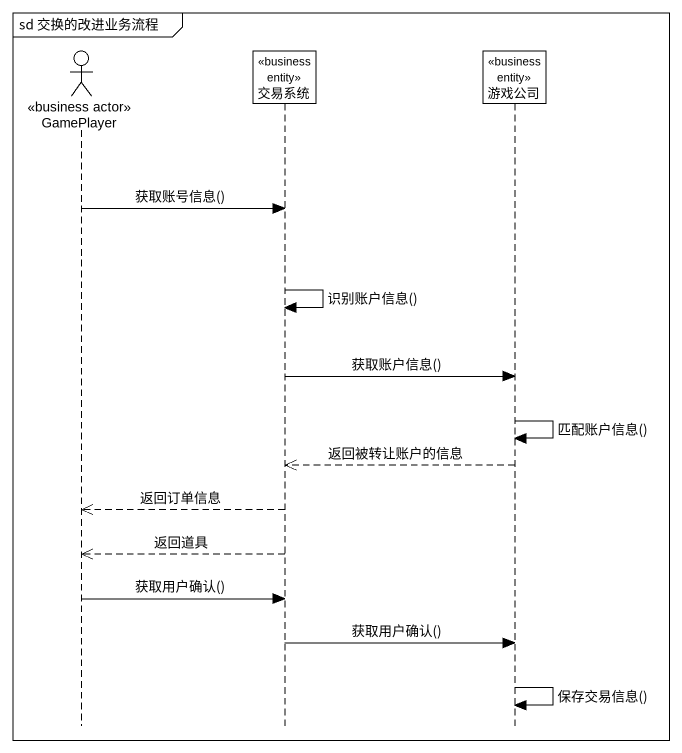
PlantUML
@startuml
mainframe sd 交换的改进业务流程
hide footbox
actor GamePlayer <<business actor>>
participant 交易系统 <<business entity>>
participant 游戏公司 <<business entity>>

GamePlayer -> 交易系统 : 获取账号信息()
交易系统 -> 交易系统 : 识别账户信息()
交易系统 -> 游戏公司 : 获取账户信息()
游戏公司 -> 游戏公司 : 匹配账户信息()
游戏公司 -->> 交易系统 : 返回被转让账户的信息
交易系统 -->> GamePlayer : 返回订单信息
交易系统 -->> GamePlayer : 返回道具
GamePlayer -> 交易系统 : 获取用户确认()
交易系统 -> 游戏公司 : 获取用户确认()
游戏公司 -> 游戏公司 : 保存交易信息()
@enduml
